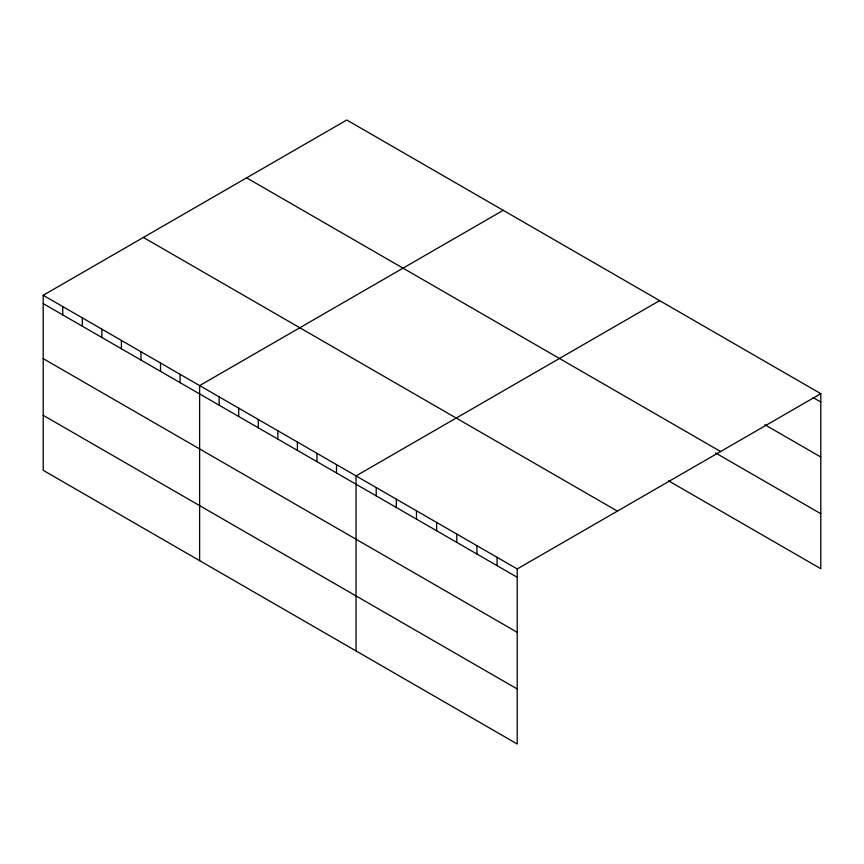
<?xml version="1.0" encoding="UTF-8"?>
<svg xmlns="http://www.w3.org/2000/svg" width="864" height="864" viewBox="0 0 864 864"><rect width="100%" height="100%" fill="white"/><g stroke="black" fill="none" stroke-linecap="round" stroke-linejoin="round"><path stroke-width="1.3" d="M43.2 295.283L517.212 568.955L517.212 743.99L43.2 470.329L43.2 295.283L346.788 120.01L820.8 393.671L820.8 568.717L668.585 480.838M503.215 210.319L199.627 385.592L199.627 560.639M659.632 300.629L356.044 475.902L356.044 650.948M517.212 568.955L820.8 393.671M812.97 397.483L820.8 402.008M764.845 424.71L820.8 457.024M246.607 177.844L720.619 451.516M715.597 452.963L820.8 513.702M143.381 237.438L617.393 511.11M43.2 303.61L517.212 577.282M43.2 358.625L517.212 632.297M43.2 415.314L517.212 688.975M497.07 557.323L497.07 565.65M476.917 545.692L476.917 554.018M456.775 534.06L456.775 542.387M436.633 522.428L436.633 530.755M416.48 510.797L416.48 519.124M396.338 499.165L396.338 507.492M376.196 487.534L376.196 495.871M336.496 464.616L336.496 472.943M316.937 453.33L316.937 461.657M297.389 442.033L297.389 450.371M277.841 430.747L277.841 439.085M258.282 419.461L258.282 427.788M238.734 408.175L238.734 416.502M219.175 396.878L219.175 405.216M180.068 374.306L180.068 382.633M160.52 363.02L160.52 371.347M140.962 351.724L140.962 360.061M121.414 340.438L121.414 348.775M101.855 329.152L101.855 337.478M82.307 317.866L82.307 326.192M62.748 306.569L62.748 314.906"/></g></svg>
